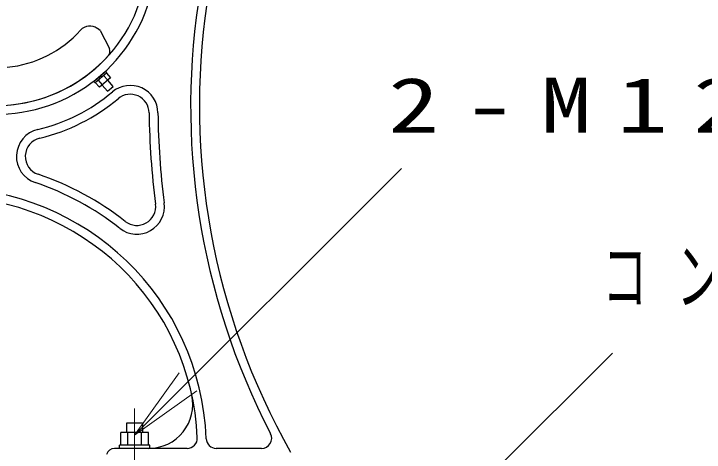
# Model space of a CAD drawing. Units: millimetres on the paper, scale 1:20. Extents: x -365 to 12, y -38 to 257.
# Drawn here: x -94.48 to -67.05, y 99.18 to 116.62 of the extents above; entities that cross this region are included whole.
import ezdxf

# ---------------------------------------------------------------- set-up
doc = ezdxf.new("R2010")
doc.units = ezdxf.units.MM
doc.linetypes.add('USER2', pattern=[6, 3, -1, 1, -1])
doc.layers.add('LY_1', color=7, linetype='Continuous', lineweight=25)
doc.styles.add('ＭＳ ゴシック', font='')
doc.styles.get('ＭＳ ゴシック').set_extended_font_data('MS Gothic')

# ---------------------------------------------------------------- blocks, each defined once
blk = doc.blocks.new('open_arrow')
at = {"color": 0, "linetype": 'Continuous', "lineweight": -2}
blk.add_lwpolyline([(7.5, 1.25), (0, 0), (7.5, -1.25)], dxfattribs=at)

msp = doc.modelspace()

# ---------------------------------------------------------------- linework, layer by layer
at = {"layer": 'LY_1', "color": 21}
for q in [(-91.164, 116.036), (-90.686, 115.236)]:
    msp.add_line((-91.046, 115.95), q, dxfattribs=at)
at = {"layer": 'LY_1'}
for p, q in [((-90.839, 114.328), (-91.304, 113.934)), ((-90.791, 114.271), (-91.256, 113.877)), ((-90.99, 114.102), (-91.054, 114.146)), ((-90.913, 114.167), (-90.752, 113.977)), ((-90.839, 114.328), (-90.791, 114.271)), ((-90.803, 114.261), (-90.642, 114.07)), ((-91.305, 113.934), (-91.256, 113.877)), ((-91.244, 113.887), (-91.082, 113.697)), ((-91.133, 113.981), (-90.972, 113.79)), ((-91.105, 114.103), (-91.041, 114.059)), ((-90.642, 114.07), (-91.082, 113.697)), ((-90.537, 113.732), (-90.747, 113.98)), ((-90.766, 113.538), (-90.976, 113.786)), ((-90.766, 113.538), (-90.537, 113.733)), ((-90, 100.336), (-90, 99.961)), ((-89.365, 100.336), (-90, 100.336)), ((-89.365, 100.336), (-89.365, 99.961)), ((-90.231, 99.461), (-90.231, 99.961)), ((-89.134, 99.961), (-90.231, 99.961)), ((-89.957, 99.461), (-89.957, 99.961)), ((-89.409, 99.461), (-89.409, 99.961)), ((-89.134, 99.461), (-89.134, 99.961)), ((-87.591, 99.336), (-90.482, 99.336)), ((-90.283, 99.336), (-90.283, 99.461)), ((-89.083, 99.461), (-90.283, 99.461)), ((-89.083, 99.336), (-89.083, 99.461)), ((-84.637, 99.336), (-86.44, 99.336))]:
    msp.add_line(p, q, dxfattribs=at)
at = {"layer": 'LY_1', "lineweight": 13}
for p, q in [((-89.683, 99.861), (-79.076, 110.468)), ((-81.308, 92.521), (-70.701, 103.127))]:
    msp.add_line(p, q, dxfattribs=at)
at = {"layer": 'LY_1', "linetype": 'USER2', "lineweight": 13}
msp.add_line((-89.683, 100.922), (-89.683, 91.529), dxfattribs=at)
at = {"layer": 'LY_1'}
for centre, radius, start, end in [((-59.107, 112.958), 28.35, 133.8733, 207.3791), ((-59.107, 112.958), 28, 133.8733, 209.4689), ((-95.179, 118.974), 6.35, 264.0001, 343.7928), ((-95.179, 118.974), 6, 264.0001, 343.7928), ((-89.856, 112.671), 1.1, 0.5335, 130.1808), ((-95.179, 118.974), 7.15, 283.3301, 310.1808), ((-89.856, 112.671), 0.75, 0.5334, 130.1808), ((-95.179, 118.974), 7.5, 283.3301, 310.1808), ((-59.107, 112.958), 30, 180.5334, 187.482), ((-59.107, 112.958), 29.65, 180.5334, 187.482), ((-93.277, 110.947), 1.1, 103.3302, 251.4052), ((-93.277, 110.947), 0.75, 103.3302, 251.4052), ((-97.183, 99.336), 11.5, 51.7289, 71.4053), ((-97.183, 99.336), 11.15, 51.7289, 71.4053), ((-97.183, 99.336), 10.35, 2.1324, 177.8676), ((-97.183, 99.336), 10, 2.388, 177.612), ((-89.595, 108.953), 1.1, 231.7289, 7.482), ((-89.595, 108.953), 0.75, 231.7289, 7.482), ((-89.121, 101.086), 1.75, 270, 12.2466), ((-89.121, 101.086), 1.75, 270, 12.2466), ((-84.637, 99.736), 0.4, 270, 27.3792), ((-87.591, 99.736), 0.4, 270, 2.388), ((-86.44, 99.736), 0.4, 182.1324, 270), ((-90.483, 99.011), 0.325, 90, 164.9999)]:
    msp.add_arc(centre, radius, start, end, dxfattribs=at)
at = {"layer": 'LY_1', "color": 21}
for centre, radius, start, end in [((-91.46, 115.632), 0.5, 53.798, 138.0589), ((-95.179, 118.974), 4.5, 275.5372, 318.0588), ((-90.909, 115.123), 0.25, 317.9519, 26.798), ((-95.179, 118.974), 6, 275.6447, 317.9519)]:
    msp.add_arc(centre, radius, start, end, dxfattribs=at)

# ---------------------------------------------------------------- block references
at = {"layer": 'LY_1', "lineweight": 13, "xscale": 0.4, "yscale": 0.4, "rotation": 45}
msp.add_blockref('open_arrow', (-89.683, 99.861), dxfattribs=at)

# ---------------------------------------------------------------- texts
at = {"layer": 'LY_1', "char_height": 2.199, "attachment_point": 4, "style": 'ＭＳ ゴシック'}
for s, insert in [('\\T1.5;\\W1.35;2-M12X150L', (-79.605, 112.968)), ('\\T1.64;\\W0.6;コンクリ－ト', (-71.107, 106.127))]:
    msp.add_mtext(s, dxfattribs=dict(at, insert=insert))

doc.saveas('drawing.dxf')
